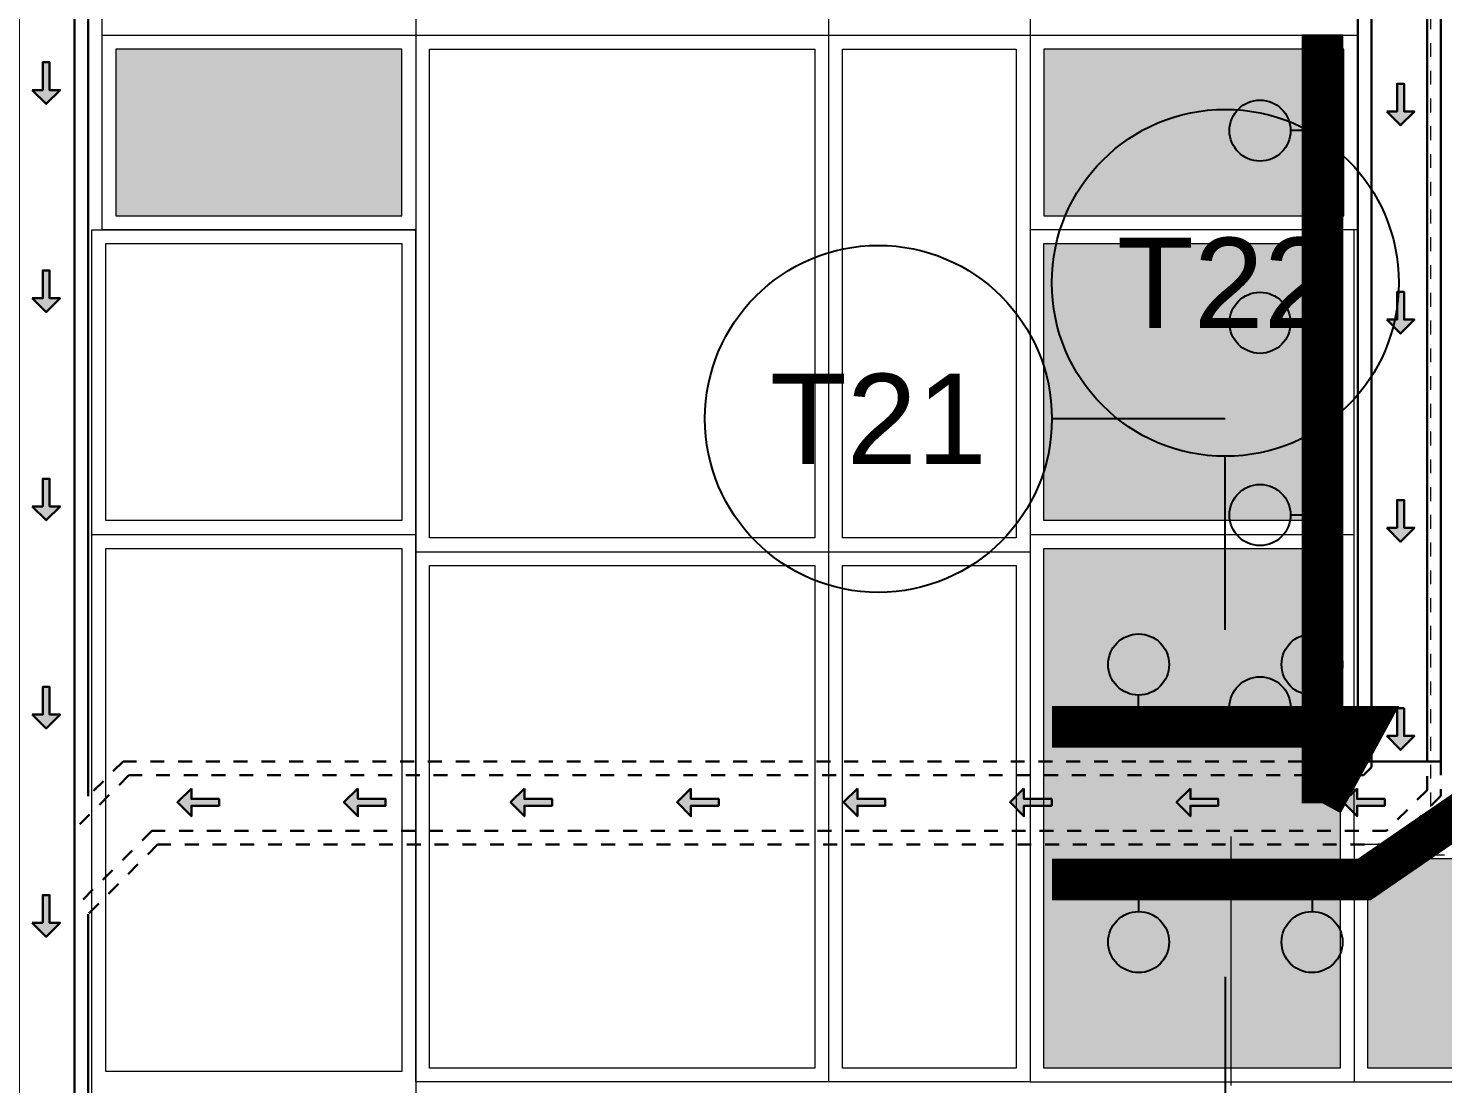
# Model space of a CAD drawing. Header units: metres. Extents: x 349703 to 349913, y 9282546 to 9282694.
# Drawn here: x 349745.07 to 349755.27, y 9282641.13 to 9282648.73 of the extents above; entities that cross this region are included whole.
import ezdxf
from ezdxf.enums import TextEntityAlignment as Align

# ---------------------------------------------------------------- set-up
doc = ezdxf.new("R2010")
doc.units = ezdxf.units.M
doc.header["$LTSCALE"] = 0.25
doc.linetypes.add('01 nivel$0$HIDDEN2', pattern=[0.1875, 0.125, -0.0625])
doc.linetypes.add('B. SUM 2$0$HIDDEN', pattern=[0.375, 0.25, -0.125])
for name, color, linetype, lineweight in [('.', 7, 'Continuous', 0), ('0_ CUNETAS', 160, 'Continuous', 5), ('AREA-VERDE', 3, 'CONTINUOUS', 9), ('ARQ-FONDO', 253, 'CONTINUOUS', 9), ('CUNETAS-RED', 5, 'CONTINUOUS', 18), ('LLORAD-SIMB', 1, 'CONTINUOUS', 25), ('LLORAD-TEXTO', 1, 'CONTINUOUS', 25), ('LLORAD-TRAMO', 1, 'CONTINUOUS', 70)]:
    doc.layers.add(name, color=color, linetype=linetype, lineweight=lineweight)
doc.styles.get("Standard").update_dxf_attribs({"font": 'arial.ttf'})

# ---------------------------------------------------------------- blocks, each defined once
blk = doc.blocks.new('WAKDOQ')
at = {"layer": 'ARQ-FONDO'}
blk.add_line((349595.283, 9282645.087), (349597.618, 9282645.087), dxfattribs=at)
for points in [[(349595.283, 9282647.283), (349597.618, 9282647.283), (349597.618, 9282598.19), (349595.283, 9282598.19)], [(349595.383, 9282647.183), (349597.518, 9282647.183), (349597.518, 9282645.187), (349595.383, 9282645.187)], [(349595.383, 9282644.987), (349597.518, 9282644.987), (349597.518, 9282641.217), (349595.383, 9282641.217)]]:
    blk.add_lwpolyline(points, close=True, dxfattribs=at)
blk = doc.blocks.new('87')
at = {"layer": 'AREA-VERDE', "lineweight": 0, "true_color": 0xc4e4b2, "transparency": 33554687}
h = blk.add_hatch(color=3, dxfattribs=at)
h.dxf.hatch_style = 1
h.paths.add_polyline_path([(349377.192, 9282645.187), (349379.327, 9282645.187), (349379.327, 9282647.183), (349377.192, 9282647.183)])
h.paths.add_polyline_path([(349379.327, 9282644.987), (349377.192, 9282644.987), (349377.192, 9282641.242), (349379.327, 9282641.242)])
h = blk.add_hatch(color=3, dxfattribs=at)
h.dxf.hatch_style = 1
h.paths.add_polyline_path([(349381.341, 9282641.242), (349381.341, 9282642.752), (349379.527, 9282642.752), (349379.527, 9282641.242)])
h.paths.add_polyline_path([(349384.241, 9282641.242), (349384.241, 9282642.752), (349381.541, 9282642.752), (349381.541, 9282641.242)])
h.paths.add_polyline_path([(349387.141, 9282641.242), (349387.141, 9282642.752), (349384.441, 9282642.752), (349384.441, 9282641.242)])
h.paths.add_polyline_path([(349390.041, 9282641.242), (349390.041, 9282642.752), (349387.341, 9282642.752), (349387.341, 9282641.242)])
h.paths.add_polyline_path([(349392.941, 9282641.242), (349392.941, 9282642.752), (349390.241, 9282642.752), (349390.241, 9282641.242)])
h.paths.add_polyline_path([(349395.841, 9282641.242), (349395.841, 9282642.752), (349393.141, 9282642.752), (349393.141, 9282641.242)])
h.paths.add_polyline_path([(349398.741, 9282641.242), (349398.741, 9282642.752), (349396.041, 9282642.752), (349396.041, 9282641.242)])
h.paths.add_polyline_path([(349401.641, 9282642.752), (349398.941, 9282642.752), (349398.941, 9282641.242), (349401.641, 9282641.242)])
h.paths.add_polyline_path([(349401.841, 9282642.752), (349401.841, 9282641.242), (349404.541, 9282641.242), (349404.541, 9282642.752)])
h.paths.add_polyline_path([(349404.741, 9282642.752), (349404.741, 9282641.242), (349406.928, 9282641.242), (349406.928, 9282642.752)])
at = {"layer": 'ARQ-FONDO'}
for points in [[(349407.028, 9282642.852), (349379.427, 9282642.852), (349379.427, 9282647.283), (349377.092, 9282647.283), (349377.092, 9282641.142), (349397.69, 9282641.142)], [(349377.092, 9282645.087), (349379.427, 9282645.087)], [(349379.427, 9282642.852), (349379.427, 9282641.142)]]:
    blk.add_lwpolyline(points, dxfattribs=at)
for points in [[(349377.192, 9282647.183), (349379.327, 9282647.183), (349379.327, 9282645.187), (349377.192, 9282645.187)], [(349377.192, 9282644.987), (349379.327, 9282644.987), (349379.327, 9282641.242), (349377.192, 9282641.242)], [(349379.527, 9282642.752), (349381.341, 9282642.752), (349381.341, 9282641.242), (349379.527, 9282641.242)]]:
    blk.add_lwpolyline(points, close=True, dxfattribs=at)
blk = doc.blocks.new('ASOIWHWUR')
at = {"layer": 'AREA-VERDE', "lineweight": 0, "true_color": 0xc4e4b2, "transparency": 33554687}
h = blk.add_hatch(color=3, dxfattribs=at)
h.dxf.hatch_style = 1
h.paths.add_polyline_path([(349458.369, 9282645.995), (349458.369, 9282644.793), (349460.429, 9282644.793), (349460.429, 9282645.995)])
h.paths.add_polyline_path([(349467.217, 9282645.995), (349465.056, 9282645.995), (349465.056, 9282644.793), (349467.217, 9282644.793)])
at = {"layer": 'ARQ-FONDO'}
for p, q in [((349458.269, 9282646.095), (349467.317, 9282646.095)), ((349460.529, 9282642.374), (349464.956, 9282642.374))]:
    blk.add_line(p, q, dxfattribs=at)
for points in [[(349460.529, 9282674.799), (349464.956, 9282674.799), (349464.956, 9282667.934), (349467.317, 9282667.934), (349467.317, 9282663.904), (349464.956, 9282663.904), (349464.956, 9282648.753), (349467.317, 9282648.753), (349467.317, 9282644.693), (349464.956, 9282644.693), (349464.956, 9282638.553), (349460.529, 9282638.553), (349460.529, 9282644.693), (349458.269, 9282644.693), (349458.269, 9282648.753), (349460.529, 9282648.753), (349460.529, 9282663.904), (349458.169, 9282663.904), (349458.169, 9282667.934), (349460.529, 9282667.934), (349460.529, 9282674.799)], [(349463.505, 9282638.553), (349463.505, 9282674.799)], [(349460.529, 9282648.753), (349460.529, 9282644.693)], [(349464.956, 9282648.753), (349464.956, 9282644.693)]]:
    blk.add_lwpolyline(points, dxfattribs=at)
for points in [[(349460.429, 9282645.995), (349458.369, 9282645.995), (349458.369, 9282644.793), (349460.429, 9282644.793)], [(349460.629, 9282645.995), (349463.405, 9282645.995), (349463.405, 9282642.474), (349460.629, 9282642.474)], [(349463.605, 9282645.995), (349464.856, 9282645.995), (349464.856, 9282642.474), (349463.605, 9282642.474)], [(349467.217, 9282645.995), (349465.056, 9282645.995), (349465.056, 9282644.793), (349467.217, 9282644.793)], [(349460.629, 9282642.274), (349463.405, 9282642.274), (349463.405, 9282638.653), (349460.629, 9282638.653)], [(349463.605, 9282642.274), (349464.856, 9282642.274), (349464.856, 9282638.653), (349463.605, 9282638.653)]]:
    blk.add_lwpolyline(points, close=True, dxfattribs=at)
blk = doc.blocks.new('*U2188')
at = {"layer": '.', "lineweight": 30}
h = blk.add_hatch(color=1, dxfattribs=at)
h.dxf.hatch_style = 1
h.paths.add_polyline_path([(-0.025, -0.05), (-0.1, -0.05), (0, -0.15), (0.1, -0.05), (0.025, -0.05), (0.025, 0.15), (-0.025, 0.15)])
at = {"layer": '0_ CUNETAS', "color": 1, "lineweight": 30}
blk.add_lwpolyline([(-0.1, -0.05), (-0.025, -0.05), (-0.025, 0.15), (0.025, 0.15), (0.025, -0.05), (0.1, -0.05), (0, -0.15)], close=True, dxfattribs=at)
blk = doc.blocks.new('*U2186')
at = {"layer": '0_ CUNETAS', "color": 0, "linetype": 'ByBlock', "lineweight": -2, "transparency": 16777216}
for p in [(0, 78), (0, 76.5), (0, 75), (0, 73.5), (0, 72)]:
    blk.add_blockref('*U2188', p, dxfattribs=at)
blk = doc.blocks.new('*U2192')
at = {"layer": '.', "lineweight": 30}
h = blk.add_hatch(color=1, dxfattribs=at)
h.dxf.hatch_style = 1
h.paths.add_polyline_path([(-0.025, -0.05), (-0.1, -0.05), (0, -0.15), (0.1, -0.05), (0.025, -0.05), (0.025, 0.15), (-0.025, 0.15)])
at = {"layer": '0_ CUNETAS', "color": 1, "lineweight": 30}
blk.add_lwpolyline([(-0.1, -0.05), (-0.025, -0.05), (-0.025, 0.15), (0.025, 0.15), (0.025, -0.05), (0.1, -0.05), (0, -0.15)], close=True, dxfattribs=at)
blk = doc.blocks.new('*U2174')
at = {"layer": '0_ CUNETAS', "color": 0, "linetype": 'ByBlock', "lineweight": -2, "transparency": 16777216}
for p in [(0, 4.5), (0, 3), (0, 1.5), (0, 0)]:
    blk.add_blockref('*U2192', p, dxfattribs=at)
blk = doc.blocks.new('*U2171')
at = {"layer": '.', "lineweight": 30}
h = blk.add_hatch(color=1, dxfattribs=at)
h.dxf.hatch_style = 1
h.paths.add_polyline_path([(-0.025, -0.05), (-0.1, -0.05), (0, -0.15), (0.1, -0.05), (0.025, -0.05), (0.025, 0.15), (-0.025, 0.15)])
at = {"layer": '0_ CUNETAS', "color": 1, "lineweight": 30}
blk.add_lwpolyline([(-0.1, -0.05), (-0.025, -0.05), (-0.025, 0.15), (0.025, 0.15), (0.025, -0.05), (0.1, -0.05), (0, -0.15)], close=True, dxfattribs=at)
blk = doc.blocks.new('*U2172')
at = {"layer": '0_ CUNETAS', "color": 0, "linetype": 'ByBlock', "lineweight": -2, "transparency": 16777216}
for p in [(0, 8.4), (0, 7.2), (0, 6), (0, 4.8), (0, 3.6), (0, 2.4), (0, 1.2), (0, 0)]:
    blk.add_blockref('*U2171', p, dxfattribs=at)
blk = doc.blocks.new('drenaje')
at = {"layer": 'CUNETAS-RED', "lineweight": 30}
for p, q in [((36.498, 0.2), (36.498, -32.086)), ((37.098, 0.2), (37.098, -32.086)), ((36.598, 0.1), (36.598, -32.086)), ((36.998, -32.086), (36.998, 0.1)), ((27.25, -18.982), (27.25, -32.578)), ((27.35, -18.982), (27.35, -32.337)), ((36.498, -32.086), (37.098, -32.086)), ((27.25, -33.144), (27.25, -33.339)), ((27.35, -33.186), (27.35, -56.836)), ((27.25, -33.339), (27.25, -33.904)), ((27.25, -33.904), (27.25, -56.836))]:
    blk.add_line(p, q, dxfattribs=at)
at = {"layer": 'CUNETAS-RED', "linetype": '01 nivel$0$HIDDEN2', "lineweight": 30}
for p, q in [((36.498, -32.086), (27.601, -32.086)), ((36.598, -32.127), (36.598, -32.086)), ((36.998, -32.293), (36.998, -32.086)), ((37.098, -32.086), (37.098, -32.334)), ((36.539, -32.186), (27.643, -32.186)), ((36.598, -32.127), (36.539, -32.186)), ((36.998, -32.293), (36.705, -32.586)), ((37.098, -32.334), (36.746, -32.686)), ((36.705, -32.586), (27.809, -32.586)), ((36.746, -32.686), (27.85, -32.686))]:
    blk.add_line(p, q, dxfattribs=at)
at = {"layer": 'CUNETAS-RED', "lineweight": 30, "flags": 128}
blk.add_lwpolyline([(26.85, -18.982), (27.25, -18.982), (27.25, -77.048), (26.85, -77.048), (26.85, -18.982)], dxfattribs=at)
at = {"layer": 'CUNETAS-RED', "linetype": '01 nivel$0$HIDDEN2', "lineweight": 30, "flags": 128}
for points in [[(27.601, -32.086), (27.35, -32.337)], [(27.643, -32.186), (27.25, -32.578)], [(27.809, -32.586), (27.25, -33.144)], [(27.85, -32.686), (27.35, -33.186)]]:
    blk.add_lwpolyline(points, dxfattribs=at)
at = {"layer": 'CUNETAS-RED', "lineweight": 0}
for name, p in [('*U2186', (27.047, -105.199)), ('*U2174', (36.807, -31.853))]:
    blk.add_blockref(name, p, dxfattribs=at)
at = {"layer": 'CUNETAS-RED', "lineweight": 0, "rotation": 270}
blk.add_blockref('*U2172', (28.143, -32.381), dxfattribs=at)

msp = doc.modelspace()

# ---------------------------------------------------------------- linework, layer by layer
at = {"layer": 'ARQ-FONDO', "linetype": 'B. SUM 2$0$HIDDEN'}
msp.add_lwpolyline([(349782.329, 9282656.628), (349755.179, 9282656.628), (349755.179, 9282642.778), (349782.329, 9282642.778)], close=True, dxfattribs=at)
at = {"layer": 'ARQ-FONDO', "flags": 128}
msp.add_lwpolyline([(349753.742, 9282641.117), (349753.742, 9282642.91)], dxfattribs=at)
at = {"layer": 'LLORAD-SIMB'}
for p, q in [((349754.4, 9282647.997), (349754.17, 9282647.997)), ((349754.4, 9282646.612), (349754.17, 9282646.612)), ((349754.4, 9282645.227), (349754.17, 9282645.227)), ((349753.075, 9282643.7), (349753.075, 9282643.93)), ((349754.325, 9282643.7), (349754.325, 9282643.93)), ((349754.4, 9282643.842), (349754.17, 9282643.842)), ((349753.075, 9282642.6), (349753.075, 9282642.37)), ((349754.325, 9282642.6), (349754.325, 9282642.37))]:
    msp.add_line(p, q, dxfattribs=at)
for centre in [(349753.95, 9282647.997), (349753.95, 9282646.612), (349753.95, 9282645.227), (349753.075, 9282644.15), (349754.325, 9282644.15), (349753.95, 9282643.842), (349753.075, 9282642.15), (349754.325, 9282642.15)]:
    msp.add_circle(centre, 0.22, dxfattribs=at)
at = {"layer": 'LLORAD-TEXTO'}
for p, q in [((349753.7, 9282645.92), (349752.45, 9282645.92)), ((349753.7, 9282644.4), (349753.7, 9282645.65)), ((349753.7, 9282641.9), (349753.7, 9282640.65))]:
    msp.add_line(p, q, dxfattribs=at)
for centre in [(349753.7, 9282646.9), (349751.2, 9282645.92)]:
    msp.add_circle(centre, 1.25, dxfattribs=at)
at = {"layer": 'LLORAD-TRAMO', "const_width": 0.3}
for points in [[(349754.4, 9282648.69), (349754.4, 9282648.449), (349754.4, 9282648.208), (349754.4, 9282647.967), (349754.4, 9282647.727), (349754.4, 9282647.486), (349754.4, 9282647.245), (349754.4, 9282647.004), (349754.4, 9282646.763), (349754.4, 9282646.522), (349754.4, 9282646.281), (349754.4, 9282646.04), (349754.4, 9282645.8), (349754.4, 9282645.559), (349754.4, 9282645.318), (349754.4, 9282645.077), (349754.4, 9282644.836), (349754.4, 9282644.595), (349754.4, 9282644.354), (349754.4, 9282644.113), (349754.4, 9282643.873), (349754.4, 9282643.632), (349754.4, 9282643.391), (349754.4, 9282643.15)], [(349754.4, 9282643.15), (349754.7, 9282643.7), (349754.45, 9282643.7), (349754.2, 9282643.7), (349753.95, 9282643.7), (349753.7, 9282643.7), (349753.45, 9282643.7), (349753.2, 9282643.7), (349752.95, 9282643.7), (349752.7, 9282643.7), (349752.45, 9282643.7)], [(349755.5, 9282643.15), (349754.7, 9282642.6), (349754.45, 9282642.6), (349754.2, 9282642.6), (349753.95, 9282642.6), (349753.7, 9282642.6), (349753.45, 9282642.6), (349753.2, 9282642.6), (349752.95, 9282642.6), (349752.7, 9282642.6), (349752.45, 9282642.6)]]:
    msp.add_lwpolyline(points, dxfattribs=at)

# ---------------------------------------------------------------- block references
at = {"layer": 'ARQ-FONDO'}
for name, p in [('ASOIWHWUR', (287.337, 2.589)), ('WAKDOQ', (150.249, 0)), ('87', (375.201, 0))]:
    msp.add_blockref(name, p, dxfattribs=at)
at = {"layer": 'CUNETAS-RED', "lineweight": 30}
msp.add_blockref('drenaje', (349718.156, 9282675.538), dxfattribs=at)

# ---------------------------------------------------------------- texts
at = {"layer": 'LLORAD-TEXTO'}
for s, p in [('T22', (349753.7, 9282646.9)), ('T21', (349751.2, 9282645.92))]:
    msp.add_text(s, height=0.65, dxfattribs=at).set_placement(p, align=Align.MIDDLE_CENTER)

doc.saveas('drawing.dxf')
